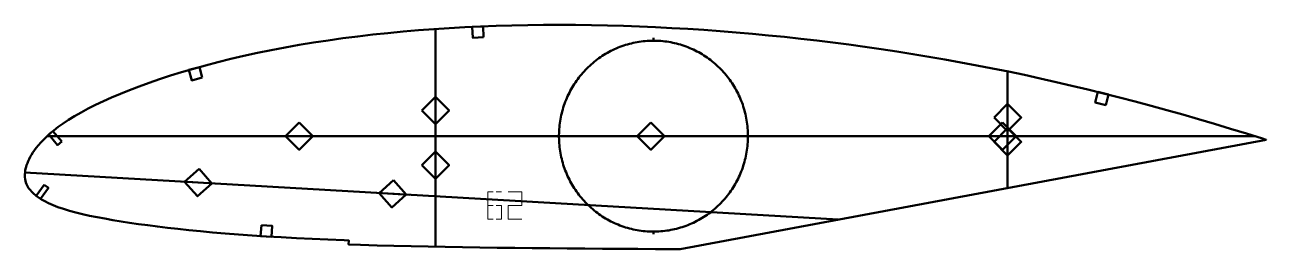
# Model space of a CAD drawing. Header units: metres. Extents: x 10 to 466, y 159 to 241.
import ezdxf

# ---------------------------------------------------------------- set-up
doc = ezdxf.new("R2010")
doc.units = ezdxf.units.M
doc.layers.add('Layer', color=1, linetype='Continuous', lineweight=50)
doc.layers.add('NumLabel', color=1, linetype='Continuous', lineweight=15)

msp = doc.modelspace()

# ---------------------------------------------------------------- linework, layer by layer
at = {"layer": 'Layer', "color": 7}
for p, q in [((161.05, 159.47), (161.05, 239.27)), ((371.05, 181), (371.05, 223.7)), ((161.05, 203.39), (161.05, 215.39)), ((371.05, 200.8), (371.05, 212.8)), ((371.05, 191.89), (371.05, 203.89)), ((18.48, 200), (461.74, 200)), ((105.03, 200), (117.03, 200)), ((234.11, 200), (246.11, 200)), ((363.19, 200), (375.19, 200)), ((161.05, 183.35), (161.05, 195.35)), ((10.36, 186.67), (308.86, 169.41)), ((67.96, 183.34), (79.94, 182.65)), ((139.34, 179.21), (151.32, 178.52))]:
    msp.add_line(p, q, dxfattribs=at)
at = {"layer": 'Layer'}
for p, q in [((241.05, 234.98), (241.05, 235.98)), ((206.36, 200), (205.36, 200)), ((275.74, 200), (276.74, 200)), ((241.05, 165.02), (241.05, 164.02))]:
    msp.add_line(p, q, dxfattribs=at)
for points in [[(465.95, 198.69), (465.95, 198.69), (464.6, 199.11), (458.71, 200.94), (452.84, 202.74), (446.99, 204.49), (441.15, 206.21), (435.32, 207.89), (429.5, 209.52), (423.69, 211.12), (417.88, 212.68), (412.08, 214.19), (406.27, 215.66), (400.46, 217.09), (394.65, 218.48), (388.84, 219.83), (383.03, 221.14), (377.21, 222.41), (371.38, 223.63), (365.55, 224.81), (359.72, 225.95), (353.87, 227.05), (348.02, 228.1), (342.16, 229.12), (336.31, 230.09), (330.44, 231.02), (324.57, 231.91), (318.69, 232.75), (312.8, 233.55), (306.91, 234.31), (301.01, 235.03), (295.1, 235.71), (289.19, 236.35), (283.27, 236.94), (277.35, 237.5), (271.43, 238.01), (265.5, 238.48), (259.58, 238.91), (253.66, 239.29), (247.74, 239.63), (241.83, 239.93), (235.93, 240.19), (230.03, 240.4), (224.14, 240.56), (218.27, 240.68), (212.4, 240.75), (206.55, 240.78), (200.71, 240.76), (194.89, 240.69), (189.09, 240.57), (183.3, 240.41), (177.54, 240.19), (171.8, 239.92), (166.09, 239.6), (160.41, 239.23), (154.76, 238.81), (149.14, 238.33), (143.56, 237.79), (138.01, 237.2), (132.51, 236.56), (127.06, 235.85), (121.65, 235.1), (116.3, 234.28), (111.02, 233.42), (105.81, 232.5), (100.69, 231.53), (95.66, 230.51), (90.72, 229.43), (85.9, 228.31), (81.19, 227.15), (76.6, 225.95), (72.15, 224.72), (67.86, 223.46), (63.71, 222.18), (59.73, 220.88), (55.9, 219.57), (52.24, 218.24), (48.72, 216.89), (45.37, 215.55), (42.17, 214.2), (39.12, 212.83), (36.23, 211.47), (33.5, 210.09), (30.93, 208.72), (28.54, 207.35), (26.34, 205.98), (24.33, 204.65), (22.52, 203.36), (20.92, 202.12), (19.5, 200.92), (18.25, 199.8), (17.14, 198.7), (16.16, 197.67), (15.29, 196.7), (14.52, 195.76), (13.84, 194.87), (13.25, 194.01), (12.73, 193.18), (12.27, 192.38), (11.87, 191.6), (11.52, 190.84), (11.22, 190.1), (10.97, 189.39), (10.75, 188.7), (10.57, 188.04), (10.44, 187.45), (10.37, 186.81), (10.31, 186.12), (10.3, 185.55), (10.32, 184.92), (10.39, 184.29), (10.51, 183.65), (10.7, 183), (10.95, 182.34), (11.28, 181.67), (11.7, 180.99), (12.21, 180.3), (12.81, 179.61), (13.51, 178.92), (14.32, 178.22), (15.27, 177.53), (16.37, 176.83), (17.6, 176.12), (19.02, 175.43), (20.64, 174.73), (22.47, 174.03), (24.47, 173.34), (26.66, 172.68), (29.01, 172.03), (31.49, 171.42), (34.09, 170.84), (36.8, 170.29), (39.65, 169.76), (42.59, 169.24), (45.61, 168.73), (48.74, 168.25), (52.01, 167.79), (55.41, 167.33), (58.95, 166.87), (62.63, 166.41), (66.47, 165.98), (70.51, 165.55), (74.74, 165.14), (79.19, 164.73), (83.84, 164.34), (88.7, 163.95), (93.76, 163.59), (99, 163.24), (104.42, 162.92), (110, 162.62), (115.72, 162.34), (121.57, 162.09), (127.52, 161.86), (129.18, 161.81), (129.13, 160.31), (133.5, 160.16), (139.62, 159.97), (145.8, 159.81), (152.05, 159.66), (158.34, 159.52), (164.64, 159.4), (170.96, 159.29), (177.31, 159.2), (183.7, 159.12), (190.12, 159.04), (196.55, 158.96), (202.99, 158.89), (209.42, 158.82), (215.85, 158.77), (222.3, 158.73), (228.77, 158.7), (235.25, 158.66), (241.75, 158.63), (250.84, 158.59), (465.95, 198.69)], [(275.74, 200), (275.73, 200.74), (275.71, 201.47), (275.67, 202.2), (275.62, 202.94), (275.55, 203.67), (275.46, 204.4), (275.36, 205.13), (275.25, 205.85), (275.12, 206.58), (274.98, 207.3), (274.82, 208.01), (274.64, 208.73), (274.45, 209.44), (274.25, 210.14), (274.03, 210.85), (273.8, 211.54), (273.55, 212.23), (273.29, 212.92), (273.01, 213.6), (272.72, 214.27), (272.42, 214.94), (272.1, 215.6), (271.77, 216.26), (271.42, 216.9), (271.06, 217.54), (270.69, 218.18), (270.3, 218.8), (269.91, 219.42), (269.49, 220.02), (269.07, 220.62), (268.64, 221.21), (268.19, 221.79), (267.73, 222.36), (267.26, 222.92), (266.77, 223.47), (266.28, 224.01), (265.77, 224.54), (265.25, 225.06), (264.73, 225.57), (264.19, 226.06), (263.64, 226.55), (263.08, 227.02), (262.52, 227.48), (261.94, 227.93), (261.35, 228.37), (260.76, 228.79), (260.15, 229.2), (259.54, 229.6), (258.92, 229.99), (258.29, 230.36), (257.65, 230.72), (257.01, 231.06), (256.36, 231.39), (255.7, 231.71), (255.04, 232.01), (254.37, 232.3), (253.69, 232.58), (253.01, 232.84), (252.32, 233.08), (251.63, 233.32), (250.93, 233.53), (250.23, 233.73), (249.53, 233.92), (248.82, 234.09), (248.11, 234.25), (247.39, 234.39), (246.67, 234.52), (245.95, 234.63), (245.23, 234.73), (244.51, 234.81), (243.78, 234.87), (243.05, 234.92), (242.33, 234.96), (241.6, 234.98), (240.87, 234.98), (240.14, 234.97), (239.41, 234.94), (238.68, 234.9), (237.96, 234.84), (237.23, 234.77), (236.51, 234.68), (235.79, 234.58), (235.07, 234.46), (234.35, 234.32), (233.64, 234.17), (232.93, 234.01), (232.22, 233.83), (231.52, 233.64), (230.82, 233.43), (230.12, 233.2), (229.43, 232.96), (228.75, 232.71), (228.07, 232.44), (227.4, 232.16), (226.73, 231.86), (226.07, 231.55), (225.42, 231.23), (224.77, 230.89), (224.13, 230.54), (223.5, 230.17), (222.87, 229.79), (222.25, 229.4), (221.65, 229), (221.05, 228.58), (220.46, 228.15), (219.87, 227.71), (219.3, 227.25), (218.74, 226.79), (218.18, 226.31), (217.64, 225.82), (217.11, 225.31), (216.59, 224.8), (216.07, 224.28), (215.57, 223.74), (215.09, 223.2), (214.61, 222.64), (214.14, 222.08), (213.69, 221.5), (213.25, 220.92), (212.82, 220.32), (212.4, 219.72), (211.99, 219.11), (211.6, 218.49), (211.22, 217.86), (210.86, 217.23), (210.51, 216.58), (210.17, 215.93), (209.84, 215.27), (209.53, 214.61), (209.23, 213.94), (208.95, 213.26), (208.68, 212.58), (208.43, 211.89), (208.19, 211.19), (207.96, 210.5), (207.75, 209.79), (207.55, 209.08), (207.37, 208.37), (207.2, 207.66), (207.05, 206.94), (206.91, 206.22), (206.79, 205.49), (206.68, 204.76), (206.59, 204.03), (206.52, 203.3), (206.46, 202.57), (206.41, 201.84), (206.38, 201.1), (206.36, 200.37), (206.36, 199.63), (206.38, 198.9), (206.41, 198.16), (206.46, 197.43), (206.52, 196.7), (206.59, 195.97), (206.68, 195.24), (206.79, 194.51), (206.91, 193.78), (207.05, 193.06), (207.2, 192.34), (207.37, 191.63), (207.55, 190.92), (207.75, 190.21), (207.96, 189.5), (208.19, 188.81), (208.43, 188.11), (208.68, 187.42), (208.95, 186.74), (209.23, 186.06), (209.53, 185.39), (209.84, 184.73), (210.17, 184.07), (210.51, 183.42), (210.86, 182.77), (211.22, 182.14), (211.6, 181.51), (211.99, 180.89), (212.4, 180.28), (212.82, 179.68), (213.25, 179.08), (213.69, 178.5), (214.14, 177.92), (214.61, 177.36), (215.09, 176.8), (215.57, 176.26), (216.07, 175.72), (216.59, 175.2), (217.11, 174.69), (217.64, 174.18), (218.18, 173.69), (218.74, 173.21), (219.3, 172.75), (219.87, 172.29), (220.46, 171.85), (221.05, 171.42), (221.65, 171), (222.25, 170.6), (222.87, 170.21), (223.5, 169.83), (224.13, 169.46), (224.77, 169.11), (225.42, 168.77), (226.07, 168.45), (226.73, 168.14), (227.4, 167.84), (228.07, 167.56), (228.75, 167.29), (229.43, 167.04), (230.12, 166.8), (230.82, 166.57), (231.52, 166.36), (232.22, 166.17), (232.93, 165.99), (233.64, 165.83), (234.35, 165.68), (235.07, 165.54), (235.79, 165.42), (236.51, 165.32), (237.23, 165.23), (237.96, 165.16), (238.68, 165.1), (239.41, 165.06), (240.14, 165.03), (240.87, 165.02), (241.6, 165.02), (242.33, 165.04), (243.05, 165.08), (243.78, 165.13), (244.51, 165.19), (245.23, 165.27), (245.95, 165.37), (246.67, 165.48), (247.39, 165.61), (248.11, 165.75), (248.82, 165.91), (249.53, 166.08), (250.23, 166.27), (250.93, 166.47), (251.63, 166.68), (252.32, 166.92), (253.01, 167.16), (253.69, 167.42), (254.37, 167.7), (255.04, 167.99), (255.7, 168.29), (256.36, 168.61), (257.01, 168.94), (257.65, 169.28), (258.29, 169.64), (258.92, 170.01), (259.54, 170.4), (260.15, 170.8), (260.76, 171.21), (261.35, 171.63), (261.94, 172.07), (262.52, 172.52), (263.08, 172.98), (263.64, 173.45), (264.19, 173.94), (264.73, 174.43), (265.25, 174.94), (265.77, 175.46), (266.28, 175.99), (266.77, 176.53), (267.26, 177.08), (267.73, 177.64), (268.19, 178.21), (268.64, 178.79), (269.07, 179.38), (269.49, 179.98), (269.91, 180.58), (270.3, 181.2), (270.69, 181.82), (271.06, 182.46), (271.42, 183.1), (271.77, 183.74), (272.1, 184.4), (272.42, 185.06), (272.72, 185.73), (273.01, 186.4), (273.29, 187.08), (273.55, 187.77), (273.8, 188.46), (274.03, 189.15), (274.25, 189.86), (274.45, 190.56), (274.64, 191.27), (274.82, 191.99), (274.98, 192.7), (275.12, 193.42), (275.25, 194.15), (275.36, 194.87), (275.46, 195.6), (275.55, 196.33), (275.62, 197.06), (275.67, 197.8), (275.71, 198.53), (275.73, 199.26), (275.74, 200)]]:
    msp.add_lwpolyline(points, close=True, dxfattribs=at)
for points in [[(178.72, 236.24), (174.72, 236.05), (174.54, 240.05), (178.53, 240.23), (178.72, 236.24)], [(75.43, 221.48), (71.58, 220.41), (70.51, 224.26), (74.36, 225.33), (75.43, 221.48)], [(156.05, 209.39), (161.05, 214.39), (166.05, 209.39), (161.05, 204.39), (156.05, 209.39)], [(407.11, 211.34), (403.23, 212.29), (404.18, 216.18), (408.07, 215.22), (407.11, 211.34)], [(366.05, 206.8), (371.05, 211.8), (376.05, 206.8), (371.05, 201.8), (366.05, 206.8)], [(23.84, 198.04), (22.3, 196.75), (19.09, 200.58), (20.62, 201.86), (23.84, 198.04)], [(111.03, 205), (116.03, 200), (111.03, 195), (106.03, 200), (111.03, 205)], [(240.11, 205), (245.11, 200), (240.11, 195), (235.11, 200), (240.11, 205)], [(369.19, 205), (374.19, 200), (369.19, 195), (364.19, 200), (369.19, 205)], [(366.05, 197.89), (371.05, 202.89), (376.05, 197.89), (371.05, 192.89), (366.05, 197.89)], [(156.05, 189.35), (161.05, 194.35), (166.05, 189.35), (161.05, 184.35), (156.05, 189.35)], [(74.24, 187.98), (78.94, 182.7), (73.66, 178), (68.96, 183.28), (74.24, 187.98)], [(145.62, 183.86), (150.32, 178.58), (145.04, 173.87), (140.34, 179.15), (145.62, 183.86)], [(17.36, 182.2), (18.97, 181.02), (16.03, 176.98), (14.41, 178.16), (17.36, 182.2)], [(97.13, 167.37), (101.12, 167.1), (100.85, 163.11), (96.86, 163.38), (97.13, 167.37)]]:
    msp.add_lwpolyline(points, dxfattribs=at)
at = {"layer": 'NumLabel', "color": 1}
for points in [[(182.25, 179.6), (180.25, 179.6), (180.25, 169.6), (182.25, 169.6)], [(185.25, 179.6), (183.25, 179.6)], [(187.75, 179.6), (192.75, 179.6), (192.75, 174.6), (187.75, 174.6), (187.75, 169.6), (192.75, 169.6)], [(182.25, 174.6), (180.25, 174.6)], [(183.25, 169.6), (185.25, 169.6), (185.25, 174.6), (183.25, 174.6)]]:
    msp.add_lwpolyline(points, dxfattribs=at)

doc.saveas('drawing.dxf')
